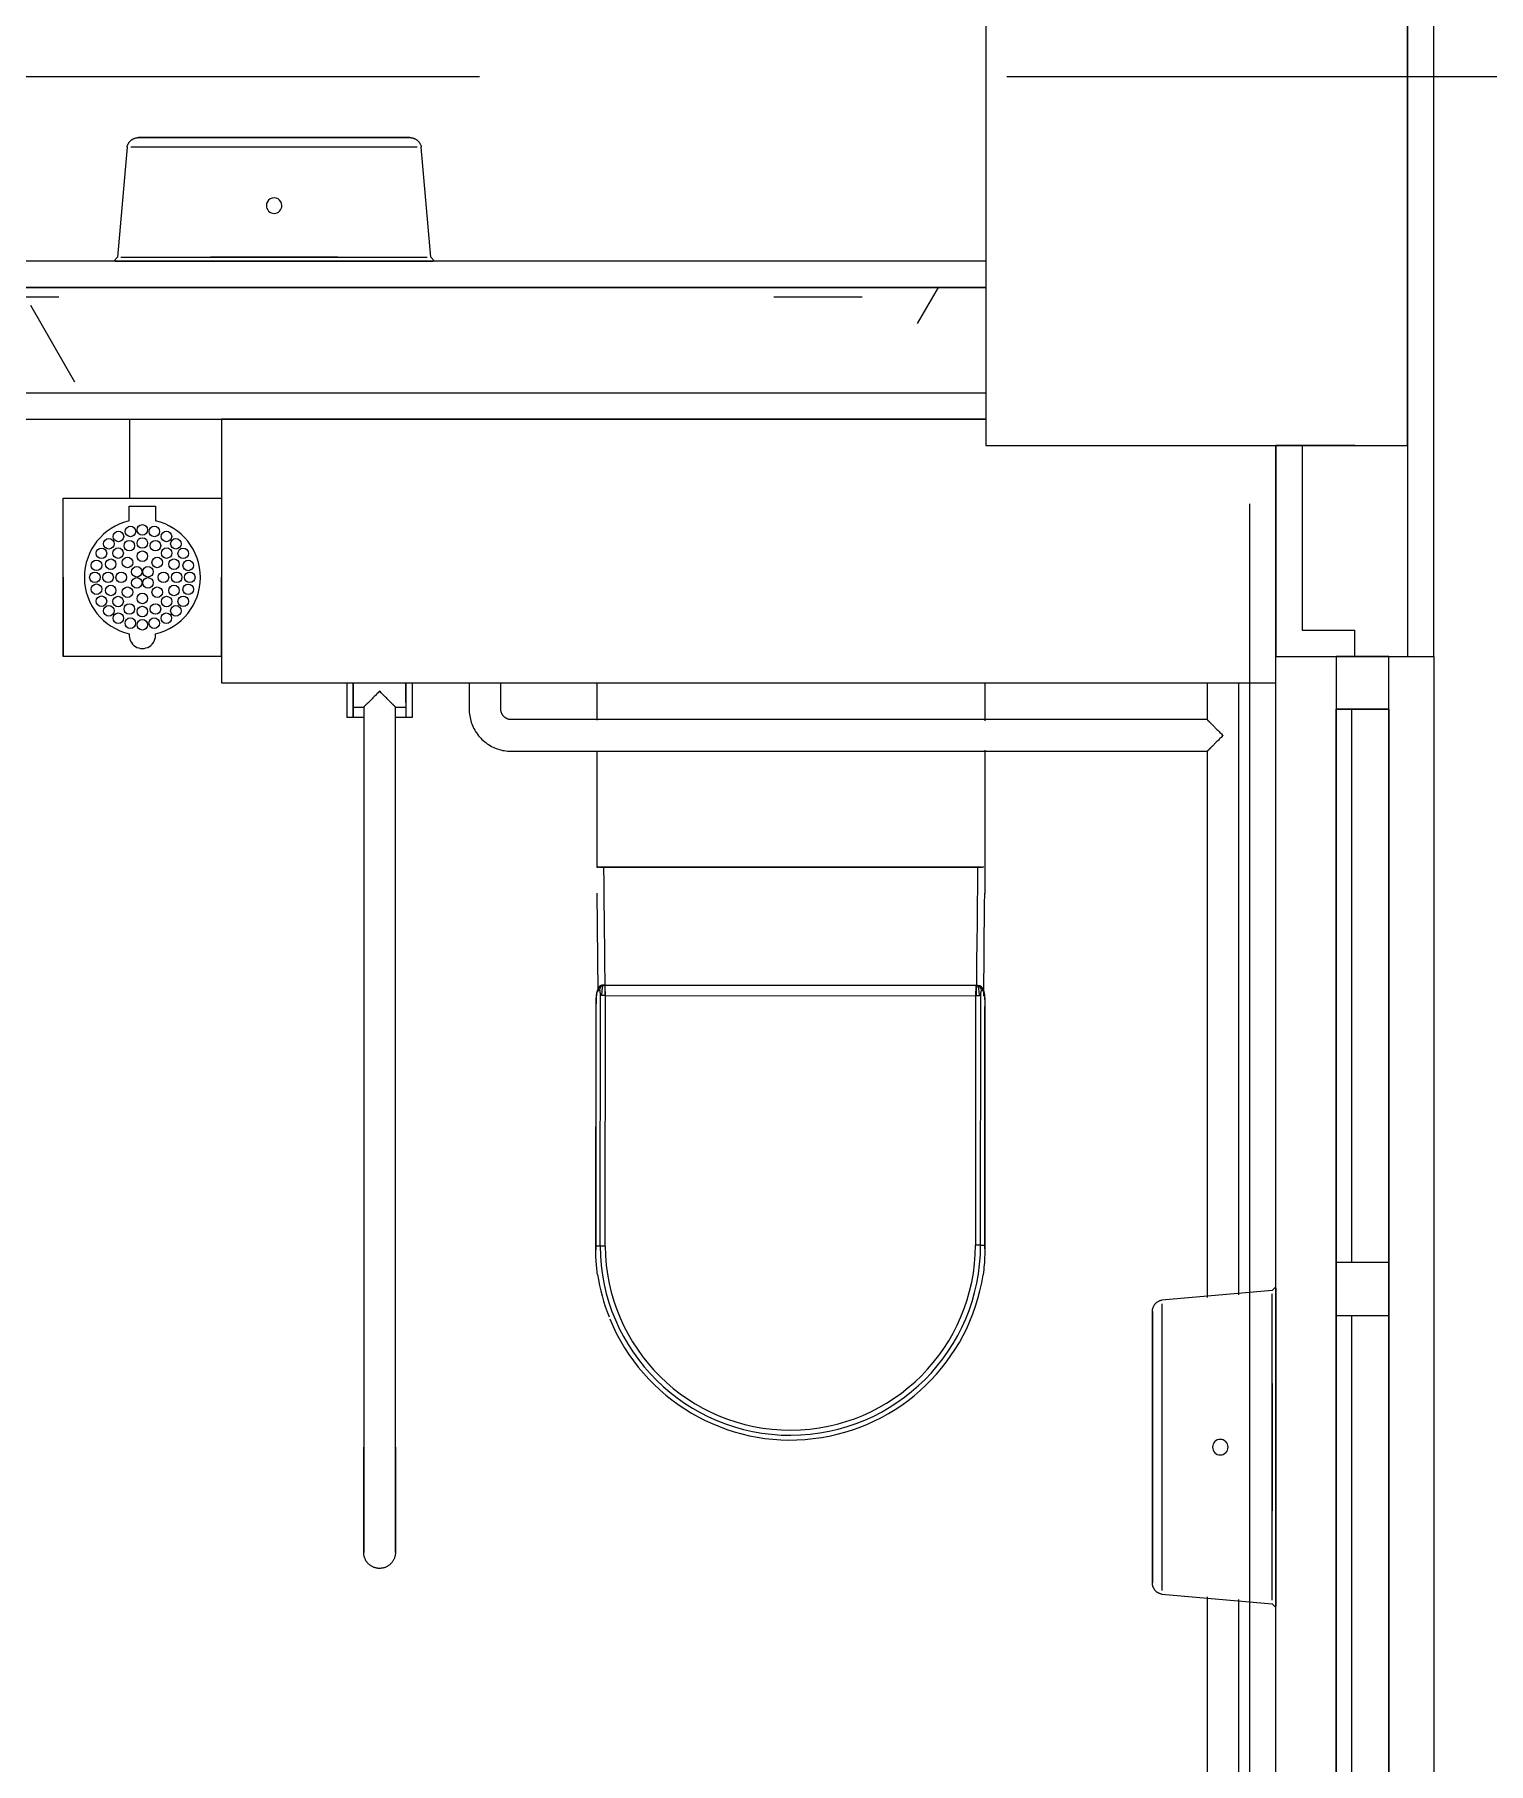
# Model space of a CAD drawing. Header units: millimetres. Extents: x 50620 to 404449, y -131543 to 97.
# Drawn here: x 325960 to 327339, y -23598 to -21958 of the extents above; entities that cross this region are included whole.
import ezdxf

# ---------------------------------------------------------------- set-up
doc = ezdxf.new("R2010")
doc.units = ezdxf.units.MM
doc.linetypes.add('IDA - Grid Line', pattern=[3500, 2000, -500, 500, -500])
for name, color, linetype, lineweight in [('A-_FLOR----_E', 8, 'Continuous', 9), ('A-_FLORPATT_H-1', 8, 'Continuous', 9), ('A-_FURT----_E', 8, 'Continuous', 9), ('A-_GENM----_M', 8, 'Continuous', 9), ('A-_GENM----_M-4', 8, 'Continuous', 9), ('A-_WALL----_E', 8, 'Continuous', 9), ('A-_WALL----_E-1', 8, 'Continuous', 18), ('A-_WALL----_H-2', 8, 'Continuous', 9), ('A-_WALLPRTN_E-1', 8, 'Continuous', 18), ('A-_WIND----_E', 8, 'Continuous', 9), ('M-_ARCHI', 8, 'Continuous', 5), ('M-_SANIFIXR_E', 8, 'Continuous', 9), ('S-_COLN----_E', 8, 'Continuous', 5), ('S-_COLN----_E-1', 8, 'Continuous', 5)]:
    doc.layers.add(name, color=color, linetype=linetype, lineweight=lineweight)
doc.layers.add('S-_ANOTGRID_E-1', color=9, linetype='IDA - Grid Line', lineweight=5, true_color=0x808080)
pattern_1 = [(6e-11, (102886.37, 38752.37), (1016, 254), [83.82, -678.18, 83.82, -678.18, -4064]), (6e-11, (102886.37, 38752.37), (1016, 254), [-1524, 83.82, -1440.18, 83.82, -678.18, -1778]), (6e-11, (102886.37, 38752.37), (1016, 254), [-3810, 83.82, -424.18, 83.82, -1186.18]), (120, (103267.37, 38879.37), (-727.97045, 752.8818), [83.82, -678.18, 83.82, -678.18, -4064]), (120, (103267.37, 38879.37), (-727.97045, 752.8818), [-1524, 83.82, -1440.18, 83.82, -678.18, -1778]), (120, (103267.37, 38879.37), (-727.97045, 752.8818), [-3810, 83.82, -424.18, 83.82, -1186.18]), (240, (103394.37, 39387.37), (-288.02955, -1006.8818), [83.82, -678.18, 83.82, -678.18, -4064]), (240, (103394.37, 39387.37), (-288.02955, -1006.8818), [-1524, 83.82, -1440.18, 83.82, -678.18, -1778]), (240, (103394.37, 39387.37), (-288.02955, -1006.8818), [-3810, 83.82, -424.18, 83.82, -1186.18])]

# ---------------------------------------------------------------- blocks, each defined once
blk = doc.blocks.new('IDA - Toilet Roll Holder - Jumbo - IDA - Toilet Roll Holder - Jumbo-4429930-BLK 2 2ND STOREY PLAN')
at = {"layer": 'A-_FURT----_E'}
for p, q in [((-139.5, 107.9), (-148.7, 3.5)), ((0, 107.9), (-135.8, 107.9)), ((135.8, 107.9), (0, 107.9)), ((148.7, 3.5), (139.5, 107.9)), ((-148.7, 3.5), (-152.2, 0)), ((-145.3, 3.5), (0, 3.5)), ((-136.8, 3), (-136.8, 3)), ((0, 3.5), (-60.5, 3.5)), ((0, 3.5), (145.2, 3.5)), ((60.5, 3.5), (0, 3.5)), ((136.8, 3), (136.8, 3)), ((152.2, 0), (148.7, 3.5)), ((0, 0), (-150.7, 0)), ((-150.7, 0), (0, 0)), ((0, 0), (150.7, 0)), ((150.7, 0), (0, 0))]:
    blk.add_line(p, q, dxfattribs=at)
at = {"layer": 'A-_FURT----_E', "flags": 128}
for points in [[(-139.5, 107.9), (-139.5, 108.4), (-139.4, 108.8), (-139.2, 109.2), (-139.1, 109.6), (-138.9, 110.1), (-138.8, 110.5), (-138.6, 110.9), (-138.4, 111.2), (-138.2, 111.6), (-137.9, 112), (-137.7, 112.4), (-137.4, 112.7), (-137.2, 113.1), (-136.9, 113.4), (-136.6, 113.7), (-136.3, 114), (-135.9, 114.3), (-135.6, 114.6), (-135.3, 114.9), (-134.9, 115.1), (-134.5, 115.3), (-134.2, 115.6), (-133.8, 115.8), (-133.4, 116), (-133, 116.2), (-132.6, 116.3), (-132.2, 116.5), (-131.7, 116.6), (-131.3, 116.7), (-130.9, 116.8), (-130.5, 116.9), (-130, 116.9), (-129.6, 117), (-129.1, 117), (-128.8, 117)], [(0, 117), (-5.1, 117), (-10.3, 117), (-15.4, 117), (-20.5, 117), (-25.6, 117), (-30.6, 117), (-35.6, 117), (-40.5, 117), (-45.4, 117), (-50.1, 117), (-54.8, 117), (-59.5, 117), (-64, 117), (-68.4, 117), (-72.7, 117), (-76.9, 117), (-81, 117), (-84.9, 117), (-88.7, 117), (-92.4, 117), (-95.9, 117), (-99.2, 117), (-102.4, 117), (-105.5, 117), (-108.3, 117), (-111, 117), (-113.6, 117), (-115.9, 117), (-118, 117), (-120, 117), (-121.8, 117), (-123.3, 117), (-124.7, 117), (-125.9, 117), (-126.9, 117), (-127.7, 117), (-128.2, 117), (-128.6, 117), (-128.7, 117), (-128.8, 117)], [(-128.8, 117), (-128.6, 117), (-128.3, 117), (-127.8, 117), (-127.1, 117), (-126.2, 117), (-125.1, 117), (-123.7, 117), (-122.2, 117), (-120.5, 117), (-118.6, 117), (-116.5, 117), (-114.2, 117), (-111.7, 117), (-109.1, 117), (-106.3, 117), (-103.3, 117), (-100.1, 117), (-96.8, 117), (-93.3, 117), (-89.7, 117), (-85.9, 117), (-82, 117), (-78, 117), (-73.8, 117), (-69.6, 117), (-65.2, 117), (-60.7, 117), (-56.1, 117), (-51.4, 117), (-46.7, 117), (-41.8, 117), (-36.9, 117), (-32, 117), (-26.9, 117), (-21.9, 117), (-16.8, 117), (-11.7, 117), (-6.5, 117), (-1.4, 117), (0, 117)], [(0, 117), (5.1, 117), (10.3, 117), (15.4, 117), (20.5, 117), (25.6, 117), (30.6, 117), (35.6, 117), (40.5, 117), (45.4, 117), (50.1, 117), (54.8, 117), (59.5, 117), (64, 117), (68.4, 117), (72.7, 117), (76.9, 117), (81, 117), (84.9, 117), (88.7, 117), (92.4, 117), (95.9, 117), (99.2, 117), (102.4, 117), (105.5, 117), (108.3, 117), (111, 117), (113.6, 117), (115.9, 117), (118, 117), (120, 117), (121.8, 117), (123.3, 117), (124.7, 117), (125.9, 117), (126.9, 117), (127.7, 117), (128.2, 117), (128.6, 117), (128.7, 117), (128.8, 117)], [(128.8, 117), (128.6, 117), (128.3, 117), (127.8, 117), (127.1, 117), (126.2, 117), (125.1, 117), (123.7, 117), (122.2, 117), (120.5, 117), (118.6, 117), (116.5, 117), (114.2, 117), (111.7, 117), (109.1, 117), (106.3, 117), (103.3, 117), (100.1, 117), (96.8, 117), (93.3, 117), (89.7, 117), (85.9, 117), (82, 117), (78, 117), (73.8, 117), (69.6, 117), (65.2, 117), (60.7, 117), (56.1, 117), (51.4, 117), (46.7, 117), (41.8, 117), (36.9, 117), (32, 117), (26.9, 117), (21.9, 117), (16.8, 117), (11.7, 117), (6.5, 117), (1.4, 117), (0, 117)], [(128.8, 117), (129.2, 117), (129.6, 117), (130.1, 116.9), (130.5, 116.9), (130.9, 116.8), (131.4, 116.7), (131.8, 116.6), (132.2, 116.4), (132.6, 116.3), (133, 116.1), (133.4, 116), (133.8, 115.8), (134.2, 115.6), (134.6, 115.3), (134.9, 115.1), (135.3, 114.8), (135.6, 114.6), (136, 114.3), (136.3, 114), (136.6, 113.7), (136.9, 113.4), (137.2, 113), (137.5, 112.7), (137.7, 112.3), (138, 112), (138.2, 111.6), (138.4, 111.2), (138.6, 110.8), (138.8, 110.4), (139, 110), (139.1, 109.6), (139.2, 109.2), (139.4, 108.8), (139.5, 108.3), (139.5, 107.9)]]:
    blk.add_lwpolyline(points, dxfattribs=at)
at = {"layer": 'A-_FURT----_E'}
for start, end in [(360, 180), (180, 360)]:
    blk.add_arc((0, 52.6), 7.38, start, end, dxfattribs=at)
blk = doc.blocks.new('IDA_SaniSystem_Top - 250D x 50THK_1200HT-4712404-BLK 2 2ND STOREY PLAN')
at = {"layer": 'A-_GENM----_M'}
for p, q in [((269.7, 250), (-455.3, 250)), ((-455.3, 250), (-455.3, 0)), ((544.7, 0), (544.7, 225)), ((-455.3, 0), (544.7, 0))]:
    blk.add_line(p, q, dxfattribs=at)
blk = doc.blocks.new('WC- Wall Hung Handicap - IDA - WC- Wall Hung wo Tank 750-4704061-BLK 2 2ND STOREY PLAN')
at = {"layer": 'A-_GENM----_M'}
for p, q in [((-184, -25), (-184, -60.5)), ((-184, -25), (-184, -60.5)), ((184, -25), (184, -61)), ((184, -25), (184, -61)), ((-184, -89.5), (-184, -200)), ((-184, -89.5), (-184, -200)), ((184, -89), (184, -200)), ((184, -89), (184, -200)), ((-177.2, -200), (-184, -200)), ((177.3, -200), (-177.3, -200)), ((-173.5, -200), (-120.5, -200)), ((120.5, -200), (174.2, -200)), ((180.6, -200), (177.2, -200)), ((183.1, -200), (182, -200)), ((184, -200), (183.8, -200)), ((184, -200), (184, -224.8)), ((-184, -224.6), (-183, -317.9))]:
    blk.add_line(p, q, dxfattribs=at)
at = {"layer": 'A-_GENM----_M', "flags": 128}
for points in [[(-177.2, -200), (-106.3, -200), (-35.4, -200), (35.4, -200), (106.3, -200), (177.2, -200)], [(-120.5, -200), (-136.4, -200), (-149.5, -200), (-159.9, -200), (-167.5, -200), (-172.3, -200)], [(172.3, -200), (167.5, -200), (159.9, -200), (149.5, -200), (136.4, -200), (120.5, -200)], [(177.2, -200), (177, -217.8), (176.9, -235.6), (176.7, -253.3), (176.5, -271.1), (176.3, -288.9), (176.1, -306.7), (176, -321.9)], [(183, -322.4), (183.9, -235.3), (184, -224.6)]]:
    blk.add_lwpolyline(points, dxfattribs=at)
at = {"layer": 'A-_GENM----_M'}
for points, knots in [([(-184, -200), (-184, -200), (-183.7, -200), (-182.8, -200), (-182.5, -200)], [0, 0, 0, 0, 0.2857143, 0.4285714, 0.4285714, 0.4285714, 0.4285714]), ([(-176.1, -312.5), (-176.1, -310.5), (-176.2, -296.8), (-176.4, -277), (-176.7, -253.3), (-176.9, -235.6), (-177, -217.8), (-177.2, -205.9), (-177.2, -200)], [-0.7030467, -0.7030467, -0.7030467, -0.7030467, -0.6666667, -0.4444444, -0.3333333, -0.2222222, -0.1111111, 0, 0, 0, 0]), ([(177.2, -200), (178.3, -200), (179.8, -200), (181.1, -200), (181.5, -200)], [0, 0, 0, 0, 0.2857143, 0.4285714, 0.4285714, 0.4285714, 0.4285714])]:
    blk.add_open_spline(points, degree=3, knots=knots, dxfattribs=at)
for points in [[(-181.5, -200), (-180.9, -200), (-179.5, -200), (-178, -200), (-177.2, -200)], [(183.8, -200), (183.9, -200), (184, -200), (184, -200)], [(-176, -321.7), (-176, -319.4), (-176, -317), (-176, -314.7)]]:
    blk.add_open_spline(points, degree=3, dxfattribs=at)
at = {"layer": 'A-_GENM----_M-4'}
for p, q in [((-182.9, -316.7), (-181.4, -316.7)), ((-180.8, -321.7), (-181, -559.3)), ((-175.8, -321.7), (-180.8, -321.7)), ((-176.5, -311.7), (-177.9, -311.7)), ((-176.5, -311.7), (-177.9, -311.7)), ((-177.9, -311.7), (177.4, -312)), ((175.9, -312), (-176.5, -311.7)), ((-176.5, -311.7), (175.9, -312)), ((-176, -559.3), (-175.8, -321.7)), ((-175.8, -321.7), (175.3, -322)), ((175.3, -322), (175.2, -558.3)), ((180.3, -322), (175.3, -322)), ((177.4, -312), (175.9, -312)), ((177.4, -312), (175.9, -312)), ((180.1, -558.3), (180.3, -322)), ((180.9, -317), (182.4, -317)), ((-184.8, -331.7), (-184.9, -562.7)), ((-184.9, -559.3), (-184.7, -331.7)), ((184.2, -332), (184, -558.3)), ((184.1, -562), (184.2, -332)), ((180.1, -558.3), (175.2, -558.3))]:
    blk.add_line(p, q, dxfattribs=at)
at = {"layer": 'A-_GENM----_M-4', "flags": 128}
for points in [[(-177.9, -311.7), (-179.3, -311.9), (-180.7, -312.5), (-181.7, -313.3), (-182.4, -314.2), (-182.8, -314.9), (-183.4, -316.5), (-183.9, -318.8), (-184.2, -320.9), (-184.5, -323.3), (-184.7, -327.5), (-184.8, -331.7)], [(177.4, -312), (178.8, -312.2), (180.1, -312.7), (181.2, -313.6), (181.9, -314.4), (182.3, -315.2), (182.9, -316.7), (183.4, -319), (183.7, -321.1), (183.9, -323.5), (184.2, -327.7), (184.2, -332)], [(-181, -559.3), (-182.9, -559.3), (-184.9, -559.3)], [(180.1, -558.3), (182.1, -558.3), (184, -558.3)]]:
    blk.add_lwpolyline(points, dxfattribs=at)
at = {"layer": 'A-_GENM----_M-4'}
for radius, start, end in [(180.5, 180.3659, 359.9634), (175.6, 180.3715, 359.9634), (185, 188.7275, 201.6177), (185, 202.2675, 351.2085)]:
    blk.add_arc((-0.4, -558.2), radius, start, end, dxfattribs=at)
for centre, start_param, end_param in [((-177.9, -316.7), 0, 1.570796), ((-176.5, -316.7), 0, 1.570796), ((175.9, -317), 4.712389, 6.283185), ((177.4, -317), 4.712389, 6.283185)]:
    blk.add_ellipse(centre, major_axis=(0, 5), ratio=0.992546, start_param=start_param, end_param=end_param, dxfattribs=at)
for points, knots in [([(-184.7, -331.7), (-184.7, -330), (-184.7, -326.5), (-184.3, -321.5), (-183.7, -317.7), (-183.2, -316.7), (-182.9, -316.7)], [0, 0, 0, 0, 0.222222, 0.444444, 0.722222, 1, 1, 1, 1]), ([(-181.4, -316.7), (-181.3, -316.7), (-181.1, -317.3), (-180.9, -319.4), (-180.8, -320.9), (-180.8, -321.7)], [0, 0, 0, 0, 0.4, 0.7, 1, 1, 1, 1]), ([(-177.9, -311.7), (-178, -311.7), (-178.2, -311.9), (-178.7, -313.1), (-179.1, -316.1), (-179.4, -319.7), (-179.5, -321.7)], [0, 0, 0, 0, 0.1111111, 0.2222222, 0.4444444, 0.6666667, 0.6666667, 0.6666667, 0.6666667]), ([(175.9, -312), (175.9, -312), (175.8, -312.1), (175.6, -312.8), (175.5, -314.7), (175.3, -318), (175.3, -320.6), (175.3, -322)], [0, 0, 0, 0, 0.125, 0.25, 0.5, 0.75, 1, 1, 1, 1]), ([(179, -321.9), (178.9, -320.9), (178.7, -317.6), (178.2, -313.2), (177.7, -312), (177.4, -312)], [0.3333333, 0.3333333, 0.3333333, 0.3333333, 0.4444444, 0.7222222, 1, 1, 1, 1]), ([(180.3, -322), (180.3, -320.9), (180.3, -319.1), (180.6, -317.3), (180.8, -317), (180.9, -317)], [0, 0, 0, 0, 0.4, 0.7, 1, 1, 1, 1]), ([(182.4, -317), (182.6, -317), (183, -317.6), (183.6, -320.4), (184.1, -325.4), (184.2, -329.8), (184.2, -332)], [0, 0, 0, 0, 0.222222, 0.444444, 0.722222, 1, 1, 1, 1])]:
    blk.add_open_spline(points, degree=3, knots=knots, dxfattribs=at)
for points in [[(-175.8, -321.7), (-175.8, -320.4), (-175.9, -317.8), (-176, -314.5), (-176.2, -312.3), (-176.4, -311.7), (-176.5, -311.7)], [(-183.3, -586.3), (-183.9, -581.8), (-184.8, -572.8), (-185, -563.8), (-184.9, -559.3)], [(-176, -559.3), (-176.6, -559.3), (-177.8, -559.3), (-179.4, -559.3), (-180.5, -559.3), (-180.9, -559.3), (-181, -559.3)], [(184, -558.3), (184.1, -561.4), (184.1, -567.7), (183.5, -577.1), (182.8, -583.3), (182.4, -586.5)]]:
    blk.add_open_spline(points, degree=3, dxfattribs=at)
blk = doc.blocks.new('IDA - Grab Bar - Handicapped - IDA - Grab Bar - Handicapped-4704062-BLK 2 2ND STOREY PLAN')
at = {"layer": 'A-_FURT----_E'}
for p, q in [((-765, -25), (-765, -50)), ((-735, -50), (-735, -25)), ((-65, -25), (-65, -60)), ((-35, -605.6), (-35, -25)), ((-65, -60), (-725, -60)), ((-725, -90), (-65, -90)), ((-65, -90), (-65, -608.2)), ((-65, -891.8), (-65, -1075)), ((-35, -1075), (-35, -894.4)), ((0, -1075), (-3, -1075)), ((0, -1075), (-3, -1075)), ((-3, -1125), (-3, -1075)), ((-3, -1075), (-3, -1125)), ((-3, -1125), (-3, -1075)), ((-3, -1075), (-3, -1125)), ((0, -1075), (-3, -1075)), ((-3, -1125), (-3, -1075)), ((-3, -1075), (-3, -1125)), ((0, -1125), (0, -1075)), ((0, -1075), (0, -1125)), ((0, -1121.7), (0, -1078.3)), ((0, -1078.3), (0, -1121.7)), ((0, -1121.7), (0, -1078.3)), ((0, -1078.3), (0, -1121.7)), ((-3, -1085), (-25, -1085)), ((-3, -1085), (-25, -1085)), ((-3, -1085), (-25, -1085)), ((-3, -1087), (-3, -1085)), ((-3, -1085), (-3, -1087)), ((-3, -1087), (-3, -1100)), ((-3, -1087), (-3, -1087)), ((-3, -1100), (-3, -1089.4)), ((-3, -1100), (-3, -1089.4)), ((-3, -1089.4), (-3, -1100)), ((-3, -1110.6), (-3, -1089.4)), ((-3, -1089.4), (-3, -1110.6)), ((-25, -1115), (-3, -1115)), ((-25, -1115), (-3, -1115)), ((-25, -1115), (-3, -1115)), ((-3, -1100), (-3, -1113)), ((-3, -1110.6), (-3, -1100)), ((-3, -1100), (-3, -1110.6)), ((-3, -1110.6), (-3, -1100)), ((-3, -1113), (-3, -1113)), ((-3, -1115), (-3, -1113)), ((-3, -1113), (-3, -1115)), ((-3, -1125), (0, -1125)), ((-3, -1125), (0, -1125)), ((-3, -1125), (0, -1125))]:
    blk.add_line(p, q, dxfattribs=at)
at = {"layer": 'A-_FURT----_E', "flags": 128}
for points in [[(-765, -50), (-765, -51.6), (-764.9, -53.2), (-764.7, -54.8), (-764.5, -56.4), (-764.2, -57.9), (-763.9, -59.5), (-763.4, -61.1), (-763, -62.6), (-762.4, -64.1), (-761.8, -65.6), (-761.2, -67), (-760.5, -68.5), (-759.7, -69.9), (-758.9, -71.2), (-758, -72.6), (-757.1, -73.9), (-756.1, -75.2), (-755.1, -76.4), (-754, -77.6), (-752.9, -78.7), (-751.7, -79.8), (-750.5, -80.8), (-749.2, -81.8), (-747.9, -82.8), (-746.6, -83.7), (-745.2, -84.5), (-743.9, -85.3), (-742.4, -86), (-741, -86.7), (-739.5, -87.3), (-738, -87.8), (-736.5, -88.3), (-734.9, -88.7), (-733.4, -89.1), (-731.8, -89.4), (-730.2, -89.7), (-728.6, -89.8), (-727, -89.9), (-725.4, -90), (-725, -90)], [(-725, -60), (-725.4, -60), (-725.8, -60), (-726.2, -59.9), (-726.6, -59.9), (-727, -59.8), (-727.4, -59.7), (-727.8, -59.6), (-728.1, -59.5), (-728.5, -59.4), (-728.9, -59.2), (-729.3, -59), (-729.6, -58.9), (-730, -58.7), (-730.3, -58.5), (-730.6, -58.3), (-731, -58), (-731.3, -57.8), (-731.6, -57.5), (-731.9, -57.2), (-732.2, -57), (-732.4, -56.7), (-732.7, -56.4), (-733, -56.1), (-733.2, -55.7), (-733.4, -55.4), (-733.6, -55.1), (-733.8, -54.7), (-734, -54.4), (-734.2, -54), (-734.3, -53.6), (-734.5, -53.2), (-734.6, -52.9), (-734.7, -52.5), (-734.8, -52.1), (-734.9, -51.7), (-734.9, -51.3), (-735, -50.9), (-735, -50.5), (-735, -50.1), (-735, -50)], [(-65, -1075), (-65, -1076.6), (-64.9, -1078.2), (-64.7, -1079.8), (-64.5, -1081.4), (-64.2, -1082.9), (-63.9, -1084.5), (-63.4, -1086.1), (-63, -1087.6), (-62.4, -1089.1), (-61.8, -1090.6), (-61.2, -1092), (-60.5, -1093.5), (-59.7, -1094.9), (-58.9, -1096.2), (-58, -1097.6), (-57.1, -1098.9), (-56.1, -1100.2), (-55.1, -1101.4), (-54, -1102.6), (-52.9, -1103.7), (-51.7, -1104.8), (-50.5, -1105.8), (-49.2, -1106.8), (-47.9, -1107.8), (-46.6, -1108.7), (-45.2, -1109.5), (-43.9, -1110.3), (-42.4, -1111), (-41, -1111.7), (-39.5, -1112.3), (-38, -1112.8), (-36.5, -1113.3), (-34.9, -1113.7), (-33.4, -1114.1), (-31.8, -1114.4), (-30.2, -1114.7), (-28.6, -1114.8), (-27, -1114.9), (-25.4, -1115), (-25, -1115)], [(-25, -1085), (-25.4, -1085), (-25.8, -1085), (-26.2, -1084.9), (-26.6, -1084.9), (-27, -1084.8), (-27.4, -1084.7), (-27.8, -1084.6), (-28.1, -1084.5), (-28.5, -1084.4), (-28.9, -1084.2), (-29.3, -1084), (-29.6, -1083.9), (-30, -1083.7), (-30.3, -1083.5), (-30.6, -1083.3), (-31, -1083), (-31.3, -1082.8), (-31.6, -1082.5), (-31.9, -1082.2), (-32.2, -1082), (-32.4, -1081.7), (-32.7, -1081.4), (-33, -1081.1), (-33.2, -1080.7), (-33.4, -1080.4), (-33.6, -1080.1), (-33.8, -1079.7), (-34, -1079.4), (-34.2, -1079), (-34.3, -1078.6), (-34.5, -1078.2), (-34.6, -1077.9), (-34.7, -1077.5), (-34.8, -1077.1), (-34.9, -1076.7), (-34.9, -1076.3), (-35, -1075.9), (-35, -1075.5), (-35, -1075.1), (-35, -1075)], [(-65, -1100), (-65, -1099.4), (-65, -1098.8), (-64.9, -1098.2), (-64.8, -1097.6), (-64.7, -1097), (-64.6, -1096.4), (-64.4, -1095.9), (-64.2, -1095.3), (-64, -1094.7), (-63.8, -1094.2), (-63.6, -1093.6), (-63.3, -1093.1), (-63, -1092.5), (-62.7, -1092), (-62.4, -1091.5), (-62, -1091), (-61.7, -1090.6), (-61.3, -1090.1), (-60.9, -1089.7), (-60.5, -1089.2), (-60, -1088.8), (-59.6, -1088.4), (-59.1, -1088.1), (-58.6, -1087.7), (-58.1, -1087.4), (-57.6, -1087.1), (-57.1, -1086.8), (-56.5, -1086.5), (-56, -1086.2), (-55.4, -1086), (-54.9, -1085.8), (-54.3, -1085.6), (-53.7, -1085.5), (-53.1, -1085.3), (-52.5, -1085.2), (-52, -1085.1), (-51.4, -1085.1), (-50.8, -1085), (-50.2, -1085), (-50, -1085)], [(-25, -1085), (-26, -1085), (-27, -1085), (-28, -1085), (-29, -1085), (-30, -1085), (-30.9, -1085), (-31.9, -1085), (-32.9, -1085), (-33.8, -1085), (-34.7, -1085), (-35.6, -1085), (-36.5, -1085), (-37.4, -1085), (-38.3, -1085), (-39.1, -1085), (-39.9, -1085), (-40.7, -1085), (-41.5, -1085), (-42.2, -1085), (-42.9, -1085), (-43.6, -1085), (-44.3, -1085), (-44.9, -1085), (-45.5, -1085), (-46, -1085), (-46.6, -1085), (-47, -1085), (-47.5, -1085), (-47.9, -1085), (-48.3, -1085), (-48.6, -1085), (-49, -1085), (-49.2, -1085), (-49.4, -1085), (-49.6, -1085), (-49.8, -1085), (-49.9, -1085), (-50, -1085), (-50, -1085)], [(-50, -1085), (-50, -1085), (-49.9, -1085), (-49.8, -1085), (-49.7, -1085), (-49.5, -1085), (-49.3, -1085), (-49, -1085), (-48.7, -1085), (-48.4, -1085), (-48, -1085), (-47.6, -1085), (-47.2, -1085), (-46.7, -1085), (-46.2, -1085), (-45.6, -1085), (-45.1, -1085), (-44.4, -1085), (-43.8, -1085), (-43.1, -1085), (-42.4, -1085), (-41.7, -1085), (-40.9, -1085), (-40.1, -1085), (-39.3, -1085), (-38.5, -1085), (-37.7, -1085), (-36.8, -1085), (-35.9, -1085), (-35, -1085), (-34.1, -1085), (-33.1, -1085), (-32.2, -1085), (-31.2, -1085), (-30.2, -1085), (-29.2, -1085), (-28.3, -1085), (-27.3, -1085), (-26.3, -1085), (-25.3, -1085), (-25, -1085)], [(-50, -1115), (-50.6, -1115), (-51.2, -1115), (-51.8, -1114.9), (-52.4, -1114.8), (-53, -1114.7), (-53.6, -1114.6), (-54.1, -1114.4), (-54.7, -1114.2), (-55.3, -1114), (-55.8, -1113.8), (-56.4, -1113.6), (-56.9, -1113.3), (-57.5, -1113), (-58, -1112.7), (-58.5, -1112.4), (-59, -1112), (-59.4, -1111.7), (-59.9, -1111.3), (-60.3, -1110.9), (-60.8, -1110.5), (-61.2, -1110), (-61.6, -1109.6), (-61.9, -1109.1), (-62.3, -1108.6), (-62.6, -1108.1), (-62.9, -1107.6), (-63.2, -1107.1), (-63.5, -1106.5), (-63.8, -1106), (-64, -1105.4), (-64.2, -1104.9), (-64.4, -1104.3), (-64.5, -1103.7), (-64.7, -1103.1), (-64.8, -1102.5), (-64.9, -1102), (-64.9, -1101.4), (-65, -1100.8), (-65, -1100.2), (-65, -1100)], [(-50, -1115), (-50, -1115), (-49.9, -1115), (-49.8, -1115), (-49.7, -1115), (-49.5, -1115), (-49.3, -1115), (-49, -1115), (-48.7, -1115), (-48.4, -1115), (-48, -1115), (-47.6, -1115), (-47.2, -1115), (-46.7, -1115), (-46.2, -1115), (-45.6, -1115), (-45.1, -1115), (-44.4, -1115), (-43.8, -1115), (-43.1, -1115), (-42.4, -1115), (-41.7, -1115), (-40.9, -1115), (-40.1, -1115), (-39.3, -1115), (-38.5, -1115), (-37.7, -1115), (-36.8, -1115), (-35.9, -1115), (-35, -1115), (-34.1, -1115), (-33.1, -1115), (-32.2, -1115), (-31.2, -1115), (-30.2, -1115), (-29.2, -1115), (-28.3, -1115), (-27.3, -1115), (-26.3, -1115), (-25.3, -1115), (-25, -1115)], [(-25, -1115), (-26, -1115), (-27, -1115), (-28, -1115), (-29, -1115), (-30, -1115), (-30.9, -1115), (-31.9, -1115), (-32.9, -1115), (-33.8, -1115), (-34.7, -1115), (-35.6, -1115), (-36.5, -1115), (-37.4, -1115), (-38.3, -1115), (-39.1, -1115), (-39.9, -1115), (-40.7, -1115), (-41.5, -1115), (-42.2, -1115), (-42.9, -1115), (-43.6, -1115), (-44.3, -1115), (-44.9, -1115), (-45.5, -1115), (-46, -1115), (-46.6, -1115), (-47, -1115), (-47.5, -1115), (-47.9, -1115), (-48.3, -1115), (-48.6, -1115), (-49, -1115), (-49.2, -1115), (-49.4, -1115), (-49.6, -1115), (-49.8, -1115), (-49.9, -1115), (-50, -1115), (-50, -1115)]]:
    blk.add_lwpolyline(points, dxfattribs=at)
at = {"layer": 'A-_FURT----_E'}
for points, knots in [([(-65, -60), (-65, -60), (-64.9, -60.1), (-64.7, -60.3), (-64.5, -60.5), (-64.2, -60.8), (-63.8, -61.2), (-63.4, -61.6), (-63, -62), (-62.5, -62.5), (-61.8, -63.2), (-61.1, -63.9), (-60.3, -64.7), (-59.7, -65.3), (-59.1, -65.9), (-58.4, -66.6), (-57.8, -67.3), (-56.9, -68.1), (-55.3, -69.7), (-52.9, -72.1), (-51, -74), (-50, -75)], [-1, -1, -1, -1, -0.928571, -0.892857, -0.857143, -0.821429, -0.785714, -0.75, -0.714286, -0.678571, -0.642857, -0.571429, -0.535714, -0.5, -0.464286, -0.428571, -0.392857, -0.357143, -0.285714, -0.142857, 0, 0, 0, 0]), ([(-50, -75), (-51, -76), (-52.9, -77.9), (-55.3, -80.3), (-56.9, -81.9), (-57.8, -82.7), (-58.4, -83.4), (-59.1, -84.1), (-59.7, -84.7), (-60.3, -85.3), (-60.9, -85.9), (-61.5, -86.5), (-62, -87), (-62.5, -87.5), (-63, -88), (-63.4, -88.4), (-63.8, -88.8), (-64.2, -89.2), (-64.5, -89.5), (-64.7, -89.7), (-64.9, -89.9), (-65, -90), (-65, -90)], [-1, -1, -1, -1, -0.857143, -0.714286, -0.642857, -0.607143, -0.571429, -0.535714, -0.5, -0.464286, -0.428571, -0.392857, -0.357143, -0.321429, -0.285714, -0.25, -0.214286, -0.178571, -0.142857, -0.107143, -0.071429, 0, 0, 0, 0])]:
    blk.add_open_spline(points, degree=3, knots=knots, dxfattribs=at)
blk = doc.blocks.new('IDA - Toilet Roll Holder - Jumbo - IDA - Toilet Roll Holder - Jumbo-V108-BLK 2 2ND STOREY PLAN')
at = {"layer": 'A-_FURT----_E'}
for p, q in [((0, 0), (-150.7, 0)), ((-150.7, 0), (0, 0)), ((0, 0), (150.7, 0)), ((150.7, 0), (0, 0)), ((-152.2, 0), (-148.7, -3.5)), ((-148.7, -3.5), (-139.5, -107.9)), ((0, -3.5), (-145.3, -3.5)), ((-136.8, -3), (-136.8, -3)), ((-60.5, -3.5), (0, -3.5)), ((0, -3.5), (60.5, -3.5)), ((145.2, -3.5), (0, -3.5)), ((136.8, -3), (136.8, -3)), ((139.5, -107.9), (148.7, -3.5)), ((148.7, -3.5), (152.2, 0)), ((-135.8, -107.9), (0, -107.9)), ((0, -107.9), (135.8, -107.9))]:
    blk.add_line(p, q, dxfattribs=at)
at = {"layer": 'A-_FURT----_E', "flags": 128}
for points in [[(-128.8, -117), (-129.2, -117), (-129.6, -117), (-130.1, -116.9), (-130.5, -116.9), (-130.9, -116.8), (-131.4, -116.7), (-131.8, -116.6), (-132.2, -116.4), (-132.6, -116.3), (-133, -116.1), (-133.4, -116), (-133.8, -115.8), (-134.2, -115.6), (-134.6, -115.3), (-134.9, -115.1), (-135.3, -114.8), (-135.6, -114.6), (-136, -114.3), (-136.3, -114), (-136.6, -113.7), (-136.9, -113.4), (-137.2, -113), (-137.5, -112.7), (-137.7, -112.3), (-138, -112), (-138.2, -111.6), (-138.4, -111.2), (-138.6, -110.8), (-138.8, -110.4), (-139, -110), (-139.1, -109.6), (-139.2, -109.2), (-139.4, -108.8), (-139.5, -108.3), (-139.5, -107.9)], [(139.5, -107.9), (139.5, -108.4), (139.4, -108.8), (139.2, -109.2), (139.1, -109.6), (138.9, -110.1), (138.8, -110.5), (138.6, -110.9), (138.4, -111.2), (138.2, -111.6), (137.9, -112), (137.7, -112.4), (137.4, -112.7), (137.2, -113.1), (136.9, -113.4), (136.6, -113.7), (136.3, -114), (135.9, -114.3), (135.6, -114.6), (135.3, -114.9), (134.9, -115.1), (134.5, -115.3), (134.2, -115.6), (133.8, -115.8), (133.4, -116), (133, -116.2), (132.6, -116.3), (132.2, -116.5), (131.7, -116.6), (131.3, -116.7), (130.9, -116.8), (130.5, -116.9), (130, -116.9), (129.6, -117), (129.1, -117), (128.8, -117)], [(0, -117), (-5.1, -117), (-10.3, -117), (-15.4, -117), (-20.5, -117), (-25.6, -117), (-30.6, -117), (-35.6, -117), (-40.5, -117), (-45.4, -117), (-50.1, -117), (-54.8, -117), (-59.5, -117), (-64, -117), (-68.4, -117), (-72.7, -117), (-76.9, -117), (-81, -117), (-84.9, -117), (-88.7, -117), (-92.4, -117), (-95.9, -117), (-99.2, -117), (-102.4, -117), (-105.5, -117), (-108.3, -117), (-111, -117), (-113.6, -117), (-115.9, -117), (-118, -117), (-120, -117), (-121.8, -117), (-123.3, -117), (-124.7, -117), (-125.9, -117), (-126.9, -117), (-127.7, -117), (-128.2, -117), (-128.6, -117), (-128.7, -117), (-128.8, -117)], [(-128.8, -117), (-128.6, -117), (-128.3, -117), (-127.8, -117), (-127.1, -117), (-126.2, -117), (-125.1, -117), (-123.7, -117), (-122.2, -117), (-120.5, -117), (-118.6, -117), (-116.5, -117), (-114.2, -117), (-111.7, -117), (-109.1, -117), (-106.3, -117), (-103.3, -117), (-100.1, -117), (-96.8, -117), (-93.3, -117), (-89.7, -117), (-85.9, -117), (-82, -117), (-78, -117), (-73.8, -117), (-69.6, -117), (-65.2, -117), (-60.7, -117), (-56.1, -117), (-51.4, -117), (-46.7, -117), (-41.8, -117), (-36.9, -117), (-32, -117), (-26.9, -117), (-21.9, -117), (-16.8, -117), (-11.7, -117), (-6.5, -117), (-1.4, -117), (0, -117)], [(0, -117), (5.1, -117), (10.3, -117), (15.4, -117), (20.5, -117), (25.6, -117), (30.6, -117), (35.6, -117), (40.5, -117), (45.4, -117), (50.1, -117), (54.8, -117), (59.5, -117), (64, -117), (68.4, -117), (72.7, -117), (76.9, -117), (81, -117), (84.9, -117), (88.7, -117), (92.4, -117), (95.9, -117), (99.2, -117), (102.4, -117), (105.5, -117), (108.3, -117), (111, -117), (113.6, -117), (115.9, -117), (118, -117), (120, -117), (121.8, -117), (123.3, -117), (124.7, -117), (125.9, -117), (126.9, -117), (127.7, -117), (128.2, -117), (128.6, -117), (128.7, -117), (128.8, -117)], [(128.8, -117), (128.6, -117), (128.3, -117), (127.8, -117), (127.1, -117), (126.2, -117), (125.1, -117), (123.7, -117), (122.2, -117), (120.5, -117), (118.6, -117), (116.5, -117), (114.2, -117), (111.7, -117), (109.1, -117), (106.3, -117), (103.3, -117), (100.1, -117), (96.8, -117), (93.3, -117), (89.7, -117), (85.9, -117), (82, -117), (78, -117), (73.8, -117), (69.6, -117), (65.2, -117), (60.7, -117), (56.1, -117), (51.4, -117), (46.7, -117), (41.8, -117), (36.9, -117), (32, -117), (26.9, -117), (21.9, -117), (16.8, -117), (11.7, -117), (6.5, -117), (1.4, -117), (0, -117)]]:
    blk.add_lwpolyline(points, dxfattribs=at)
at = {"layer": 'A-_FURT----_E'}
for start, end in [(360, 180), (180, 360)]:
    blk.add_arc((0, -52.6), 7.38, start, end, dxfattribs=at)
blk = doc.blocks.new('IDA - Grab Bar - Drop Down - IDA - Grab Bar - Drop Down-4704067-BLK 2 2ND STOREY PLAN')
at = {"layer": 'A-_FURT----_E'}
for p, q in [((-31, -25), (-31, -58)), ((-25, -58), (-25, -25)), ((-25, -25), (-25, -58)), ((-25, -43.6), (-25, -25.5)), ((-25, -25.5), (-25, -43.6)), ((25, -25), (25, -58)), ((25, -25), (25, -58)), ((25, -43.6), (25, -25.5)), ((25, -25.5), (25, -43.6)), ((31, -25), (31, -58)), ((-25, -48), (-15, -48)), ((-15, -48), (-15, -750)), ((15, -750), (15, -48)), ((15, -48), (25, -48)), ((-25, -58), (-31, -58)), ((-14.4, -58), (-25, -58)), ((25, -58), (14.4, -58)), ((31, -58), (25, -58))]:
    blk.add_line(p, q, dxfattribs=at)
at = {"layer": 'A-_FURT----_E', "flags": 128}
for points in [[(-15, -750), (-15, -754), (-15, -758), (-15, -762), (-15, -765.9), (-15, -769.9), (-15, -773.8), (-15, -777.6), (-15, -781.5), (-15, -785.2), (-15, -788.9), (-15, -792.6), (-15, -796.2), (-15, -799.7), (-15, -803.1), (-15, -806.5), (-15, -809.7), (-15, -812.9), (-15, -815.9), (-15, -818.9), (-15, -821.7), (-15, -824.5), (-15, -827.1), (-15, -829.6), (-15, -831.9), (-15, -834.1), (-15, -836.2), (-15, -838.2), (-15, -840), (-15, -841.7), (-15, -843.2), (-15, -844.6), (-15, -845.8), (-15, -846.9), (-15, -847.8), (-15, -848.5), (-15, -849.1), (-15, -849.6), (-15, -849.9), (-15, -850), (-15, -850)], [(-15, -850), (-15, -849.9), (-15, -849.7), (-15, -849.3), (-15, -848.7), (-15, -848), (-15, -847.1), (-15, -846.1), (-15, -844.9), (-15, -843.6), (-15, -842.1), (-15, -840.5), (-15, -838.7), (-15, -836.8), (-15, -834.7), (-15, -832.5), (-15, -830.2), (-15, -827.8), (-15, -825.2), (-15, -822.5), (-15, -819.7), (-15, -816.7), (-15, -813.7), (-15, -810.6), (-15, -807.4), (-15, -804), (-15, -800.6), (-15, -797.1), (-15, -793.6), (-15, -789.9), (-15, -786.2), (-15, -782.5), (-15, -778.7), (-15, -774.8), (-15, -770.9), (-15, -767), (-15, -763), (-15, -759.1), (-15, -755.1), (-15, -751.1), (-15, -750)], [(15, -750), (15, -754), (15, -758), (15, -762), (15, -765.9), (15, -769.9), (15, -773.8), (15, -777.6), (15, -781.5), (15, -785.2), (15, -788.9), (15, -792.6), (15, -796.2), (15, -799.7), (15, -803.1), (15, -806.5), (15, -809.7), (15, -812.9), (15, -815.9), (15, -818.9), (15, -821.7), (15, -824.5), (15, -827.1), (15, -829.6), (15, -831.9), (15, -834.1), (15, -836.2), (15, -838.2), (15, -840), (15, -841.7), (15, -843.2), (15, -844.6), (15, -845.8), (15, -846.9), (15, -847.8), (15, -848.5), (15, -849.1), (15, -849.6), (15, -849.9), (15, -850), (15, -850)], [(15, -850), (15, -849.9), (15, -849.7), (15, -849.3), (15, -848.7), (15, -848), (15, -847.1), (15, -846.1), (15, -844.9), (15, -843.6), (15, -842.1), (15, -840.5), (15, -838.7), (15, -836.8), (15, -834.7), (15, -832.5), (15, -830.2), (15, -827.8), (15, -825.2), (15, -822.5), (15, -819.7), (15, -816.7), (15, -813.7), (15, -810.6), (15, -807.4), (15, -804), (15, -800.6), (15, -797.1), (15, -793.6), (15, -789.9), (15, -786.2), (15, -782.5), (15, -778.7), (15, -774.8), (15, -770.9), (15, -767), (15, -763), (15, -759.1), (15, -755.1), (15, -751.1), (15, -750)], [(0, -865), (-0.6, -865), (-1.2, -865), (-1.8, -864.9), (-2.4, -864.8), (-3, -864.7), (-3.6, -864.6), (-4.1, -864.4), (-4.7, -864.2), (-5.3, -864), (-5.8, -863.8), (-6.4, -863.6), (-6.9, -863.3), (-7.5, -863), (-8, -862.7), (-8.5, -862.4), (-9, -862), (-9.4, -861.7), (-9.9, -861.3), (-10.3, -860.9), (-10.8, -860.5), (-11.2, -860), (-11.6, -859.6), (-11.9, -859.1), (-12.3, -858.6), (-12.6, -858.1), (-12.9, -857.6), (-13.2, -857.1), (-13.5, -856.5), (-13.8, -856), (-14, -855.4), (-14.2, -854.9), (-14.4, -854.3), (-14.5, -853.7), (-14.7, -853.1), (-14.8, -852.5), (-14.9, -852), (-14.9, -851.4), (-15, -850.8), (-15, -850.2), (-15, -850)], [(15, -850), (15, -850.6), (15, -851.2), (14.9, -851.8), (14.8, -852.4), (14.7, -853), (14.6, -853.6), (14.4, -854.1), (14.2, -854.7), (14, -855.3), (13.8, -855.8), (13.6, -856.4), (13.3, -856.9), (13, -857.5), (12.7, -858), (12.4, -858.5), (12, -859), (11.7, -859.4), (11.3, -859.9), (10.9, -860.3), (10.5, -860.8), (10, -861.2), (9.6, -861.6), (9.1, -861.9), (8.6, -862.3), (8.1, -862.6), (7.6, -862.9), (7.1, -863.2), (6.5, -863.5), (6, -863.8), (5.4, -864), (4.9, -864.2), (4.3, -864.4), (3.7, -864.5), (3.1, -864.7), (2.5, -864.8), (2, -864.9), (1.4, -864.9), (0.8, -865), (0.2, -865), (0, -865)]]:
    blk.add_lwpolyline(points, dxfattribs=at)
at = {"layer": 'A-_FURT----_E'}
for points, knots in [([(0, -33), (-1, -34), (-2.9, -35.9), (-5.3, -38.3), (-6.9, -39.9), (-7.7, -40.8), (-8.4, -41.4), (-9.1, -42.1), (-9.7, -42.7), (-10.3, -43.3), (-10.9, -43.9), (-11.5, -44.5), (-12, -45), (-12.5, -45.5), (-13, -46), (-13.4, -46.4), (-13.8, -46.8), (-14.2, -47.2), (-14.5, -47.5), (-14.7, -47.7), (-14.9, -47.9), (-15, -48), (-15, -48)], [0, 0, 0, 0, 0.142857, 0.285714, 0.357143, 0.392857, 0.428571, 0.464286, 0.5, 0.535714, 0.571429, 0.607143, 0.642857, 0.678571, 0.714286, 0.75, 0.785714, 0.821429, 0.857143, 0.892857, 0.928571, 1, 1, 1, 1]), ([(15, -48), (15, -48), (14.9, -47.9), (14.7, -47.7), (14.5, -47.5), (14.2, -47.2), (13.8, -46.8), (13.4, -46.4), (13, -46), (12.5, -45.5), (12, -45), (11.5, -44.5), (10.9, -43.9), (10.3, -43.3), (9.5, -42.5), (8.6, -41.6), (7.7, -40.8), (6.9, -39.9), (5.3, -38.3), (2.9, -35.9), (1, -34), (0, -33)], [0, 0, 0, 0, 0.071429, 0.107143, 0.142857, 0.178571, 0.214286, 0.25, 0.285714, 0.321429, 0.357143, 0.392857, 0.428571, 0.464286, 0.5, 0.571429, 0.607143, 0.642857, 0.714286, 0.857143, 1, 1, 1, 1])]:
    blk.add_open_spline(points, degree=3, knots=knots, dxfattribs=at)
blk = doc.blocks.new('IDA - Rectangle Column - 400 x 700-6230627-BLK 2 2ND STOREY PLAN')
at = {"layer": 'S-_COLN----_E-1'}
for p, q in [((200, 350), (-200, 350)), ((-200, 350), (-200, -350)), ((200, -350), (200, 350)), ((-200, -350), (200, -350))]:
    blk.add_line(p, q, dxfattribs=at)
blk = doc.blocks.new('IDA - Floor Trap Cover - Floor Trap Cover-V119-BLK 2 2ND STOREY PLAN')
at = {"layer": 'M-_SANIFIXR_E'}
for p, q in [((-75, -75), (-75, 75)), ((-75, 75), (75, 75)), ((-12.5, 53.6), (-12.5, 67.5)), ((-12.5, 67.5), (12.5, 67.5)), ((12.5, 67.5), (12.5, 53.6)), ((75, 75), (75, -75)), ((75, -75), (-75, -75))]:
    blk.add_line(p, q, dxfattribs=at)
for centre in [(0, 45), (-31.8, 31.8), (-22.7, 38.8), (-12.4, 30), (-11.3, 43.5), (0, 32.5), (11.4, 43.5), (12.4, 30), (22.8, 38.8), (31.8, 31.8), (-38.8, 22.8), (-30, 12.4), (-23, 23), (-14.1, 14.1), (0, 20), (14.1, 14.1), (23, 23), (30, 12.4), (38.8, 22.7), (-45, 0), (-43.5, 11.4), (-32.5, 0), (-20, 0), (-5.3, 5.3), (5.3, 5.3), (20, 0), (32.5, 0), (43.5, 11.3), (45, 0), (-43.5, -11.3), (-30, -12.4), (-14.1, -14.1), (-5.3, -5.3), (0, -20), (5.3, -5.3), (14.1, -14.1), (30, -12.4), (43.5, -11.4), (-38.8, -22.7), (-31.8, -31.8), (-23, -23), (-12.4, -30), (0, -32.5), (12.4, -30), (23, -23), (31.8, -31.8), (38.8, -22.8), (-22.8, -38.8), (-11.4, -43.5), (0, -45), (11.3, -43.5), (22.7, -38.8)]:
    blk.add_circle(centre, 5, dxfattribs=at)
for centre, radius, start, end in [((0, 0), 55, 103.1366, 256.95), ((0, 0), 55, 283.05, 76.8634), ((0, -55), 12.5, 173.475, 6.525)]:
    blk.add_arc(centre, radius, start, end, dxfattribs=at)
blk = doc.blocks.new('IDA - Louver w Top Hung  - 2 Panels - 1200L X 1500H - B3-AW01-V127-BLK 2 2ND STOREY PLAN')
at = {"layer": 'A-_WIND----_E'}
for p, q in [((-550, 25), (-600, 25)), ((-600, 25), (-600, -25)), ((-550, -10), (-550, 25)), ((-550, 25), (-25, 25)), ((-550, -25), (-550, 25)), ((550, 25), (-550, 25)), ((-550, -25), (-550, 25)), ((-550, 25), (-550, -25)), ((-550, 25), (550, 25)), ((-500, 25), (-75, 25)), ((-25, 25), (-25, -10)), ((25, 25), (-25, 25)), ((-25, 25), (-25, -25)), ((25, 25), (-25, 25)), ((25, -10), (25, 25)), ((25, 25), (550, 25)), ((25, -25), (25, 25)), ((77.4, 25), (500, 25)), ((550, 25), (550, -10)), ((550, 25), (550, -25)), ((600, 25), (550, 25)), ((550, 25), (550, -25)), ((550, 25), (550, -25)), ((600, -25), (600, 25)), ((-25, -10), (-550, -10)), ((-75, -10), (-500, -10)), ((550, -10), (25, -10)), ((500, -10), (77.4, -10)), ((-600, -25), (-550, -25)), ((-550, -25), (550, -25)), ((550, -25), (-550, -25)), ((-25, -25), (25, -25)), ((-25, -25), (25, -25)), ((550, -25), (600, -25))]:
    blk.add_line(p, q, dxfattribs=at)
blk = doc.blocks.new('ARCHI 2ND_2024 09 11')
at = {"layer": 'A-_FLORPATT_H-1', "lineweight": 5}
h = blk.add_hatch(dxfattribs=at)
h.set_pattern_fill('FP_43', color=8, style=0, pattern_type=2)
h.set_pattern_definition([(6e-11, (-61850, 8000), (-3e-10, 300), []), (90, (-61850, 8000), (-300, -3e-10), [])])
h.paths.add_polyline_path([(-58850, 5600), (-58850, 5675), (-59000, 5675), (-59000, 5600)])
at = {"layer": 'A-_WALL----_H-2', "lineweight": 5}
h = blk.add_hatch(dxfattribs=at)
h.set_pattern_fill('FP_3', color=8, style=0, pattern_type=2)
h.set_pattern_definition(pattern_1)
h.paths.add_polyline_path([(-58987.5, 5700), (-58125, 5700), (-58125, 5800), (-60175, 5800), (-60175, 5700), (-59092.3, 5700)])
h = blk.add_hatch(dxfattribs=at)
h.set_pattern_fill('FP_3', color=8, style=0, pattern_type=2)
h.set_pattern_definition(pattern_1)
h.paths.add_polyline_path([(-57775, 3175), (-57725, 3175), (-57725, 4250), (-57775, 4250), (-57775, 4225), (-57825, 4225), (-57825, 3175)])
h.paths.add_polyline_path([(-57735.1, 5450), (-57725, 5450), (-57725, 5650), (-57825, 5650), (-57825, 5475), (-57775, 5475), (-57775, 5450), (-57742.8, 5450)])
at = {"layer": 'A-_FLOR----_E', "color": 8, "lineweight": 5}
for p, q in [((-57725, 6300), (-57725, 5700)), ((-57725, 5700), (-57725, 5675)), ((-57725, 5675), (-57725, 5650)), ((-57725, 5650), (-57725, 5450)), ((-59000, 5600), (-58850, 5600)), ((-59000, 5525), (-59000, 5450)), ((-58850, 5450), (-58850, 5525)), ((-58850, 5450), (-59000, 5450))]:
    blk.add_line(p, q, dxfattribs=at)
at = {"layer": 'A-_WALL----_E', "color": 8, "lineweight": 5}
for p, q in [((-60075, 5700), (-58125, 5700)), ((-57725, 5700), (-57725, 5650)), ((-57825, 5650), (-57825, 5475)), ((-57725, 5650), (-57725, 5450)), ((-57825, 5475), (-57775, 5475)), ((-57775, 5450), (-57775, 5475)), ((-57850, 4250), (-57850, 5450)), ((-57850, 5450), (-57700, 5450)), ((-57700, 5450), (-57700, 4250))]:
    blk.add_line(p, q, dxfattribs=at)
at = {"layer": 'A-_WALL----_E-1', "color": 8, "lineweight": 5}
for p, q in [((-57700, 5650), (-57700, 6550)), ((-57725, 6300), (-57725, 5700)), ((-57850, 5650), (-57850, 5450)), ((-57825, 5650), (-57850, 5650)), ((-57775, 5650), (-57825, 5650)), ((-57700, 5450), (-57700, 5650)), ((-57850, 5450), (-57700, 5450))]:
    blk.add_line(p, q, dxfattribs=at)
at = {"layer": 'A-_WALLPRTN_E-1', "color": 8, "lineweight": 5}
for p, q in [((-58125, 5825), (-60175, 5825)), ((-58125, 5800), (-60175, 5800)), ((-60175, 5800), (-58125, 5800)), ((-59092.3, 5675), (-58125, 5675))]:
    blk.add_line(p, q, dxfattribs=at)
at = {"layer": 'S-_ANOTGRID_E-1', "color": 8, "lineweight": 5}
for p, q in [((-57875, 26594.8), (-57875, -93697.5)), ((-72105.2, 6000), (-40813.8, 6000))]:
    blk.add_line(p, q, dxfattribs=at)
at = {"layer": 'A-_FURT----_E', "color": 8, "lineweight": 5}
for name, p in [('IDA - Toilet Roll Holder - Jumbo - IDA - Toilet Roll Holder - Jumbo-4429930-BLK 2 2ND STOREY PLAN', (-58800, 5825)), ('IDA - Grab Bar - Drop Down - IDA - Grab Bar - Drop Down-4704067-BLK 2 2ND STOREY PLAN', (-58700, 5450)), ('IDA - Grab Bar - Handicapped - IDA - Grab Bar - Handicapped-4704062-BLK 2 2ND STOREY PLAN', (-57850, 5450))]:
    blk.add_blockref(name, p, dxfattribs=at)
at = {"layer": 'A-_FURT----_E', "color": 8, "lineweight": 5, "rotation": 270.0000000000586}
blk.add_blockref('IDA - Toilet Roll Holder - Jumbo - IDA - Toilet Roll Holder - Jumbo-V108-BLK 2 2ND STOREY PLAN', (-57850, 4700), dxfattribs=at)
at = {"layer": 'A-_GENM----_M', "color": 8, "lineweight": 5}
for name, p in [('IDA_SaniSystem_Top - 250D x 50THK_1200HT-4712404-BLK 2 2ND STOREY PLAN', (-58394.7, 5425)), ('WC- Wall Hung Handicap - IDA - WC- Wall Hung wo Tank 750-4704061-BLK 2 2ND STOREY PLAN', (-58310, 5450))]:
    blk.add_blockref(name, p, dxfattribs=at)
at = {"layer": 'A-_WIND----_E', "color": 8, "lineweight": 5, "rotation": 270.0000000000586}
blk.add_blockref('IDA - Louver w Top Hung  - 2 Panels - 1200L X 1500H - B3-AW01-V127-BLK 2 2ND STOREY PLAN', (-57767.8, 4850), dxfattribs=at)
at = {"layer": 'M-_SANIFIXR_E', "color": 8, "lineweight": 5}
blk.add_blockref('IDA - Floor Trap Cover - Floor Trap Cover-V119-BLK 2 2ND STOREY PLAN', (-58925, 5525), dxfattribs=at)
at = {"layer": 'S-_COLN----_E', "color": 8, "lineweight": 5}
blk.add_blockref('IDA - Rectangle Column - 400 x 700-6230627-BLK 2 2ND STOREY PLAN', (-57925, 6000), dxfattribs=at)

msp = doc.modelspace()

# ---------------------------------------------------------------- block references
at = {"layer": 'M-_ARCHI', "lineweight": 5, "extrusion": (0.000419962, 1.0854e-05, 1), "rotation": 359.9999887056363}
msp.add_blockref('ARCHI 2ND_2024 09 11', (384987.1, -27998.1, 422.1), dxfattribs=at)

doc.saveas('drawing.dxf')
